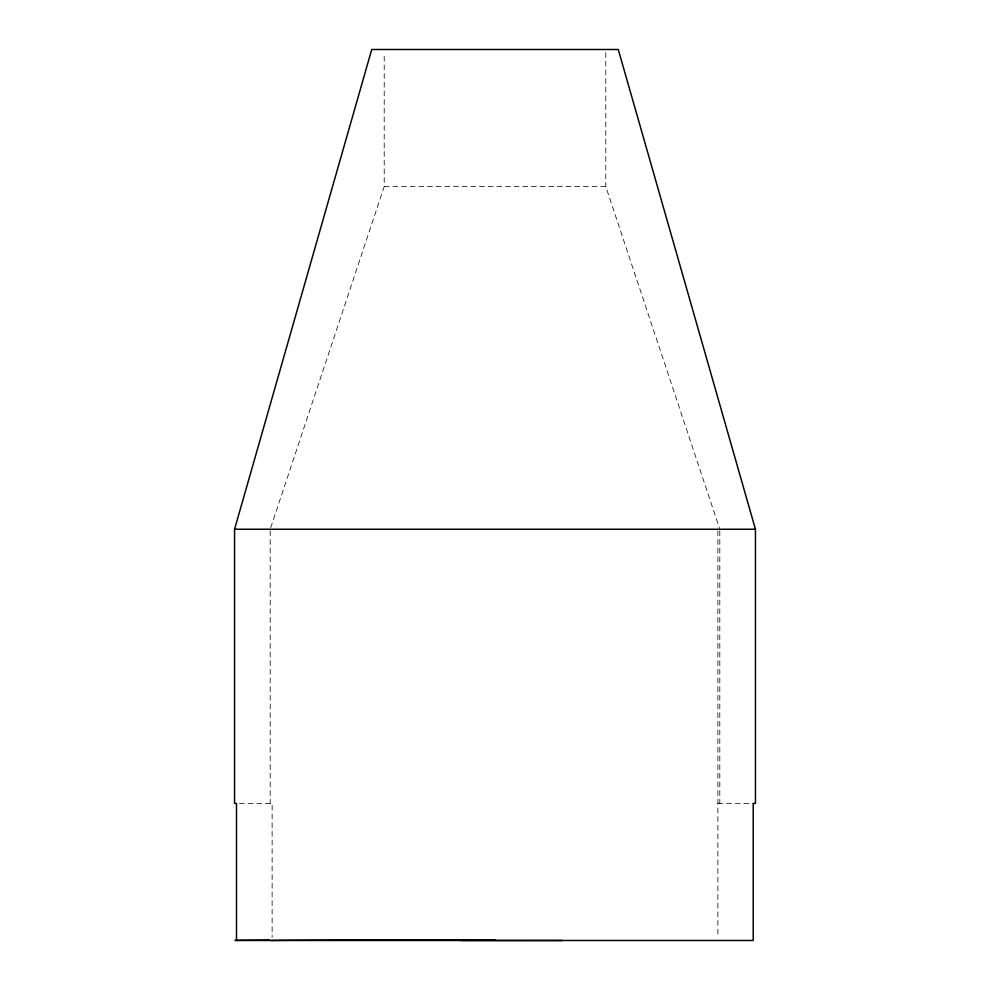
<?xml version="1.0" encoding="UTF-8"?>
<svg xmlns="http://www.w3.org/2000/svg" width="990" height="990" viewBox="0 0 990 990"><rect width="100%" height="100%" fill="white"/><g stroke="black" fill="none" stroke-linecap="round" stroke-linejoin="round"><path stroke-width="0.74" stroke-dasharray="4.95 3.71" d="M270.691 527.794L384.207 186.578L384.207 52.581M384.207 186.578L605.793 186.578L719.804 529.254M239.456 803.41L272.126 803.41L272.126 937.406M717.874 803.41L753.217 803.41M719.804 530.801L719.804 803.41M717.874 530.801L717.874 937.406M605.793 52.581L605.793 186.578M270.196 530.801L270.196 803.41"/><path stroke-width="1.49" d="M234.556 529.254L371.733 49.5L618.267 49.5L755.444 529.254L755.444 803.41L753.217 803.41L753.217 940.488L236.486 940.488L236.486 803.41L234.556 803.41L234.556 529.254L755.444 529.254M562.407 940.488A260.444 0.743 0 0 1 461.006 940.488M271.235 940.488A224.804 0.73 0 0 1 495 939.819M235.756 940.488A260.444 0.73 0 0 1 269.763 940.067"/></g></svg>
